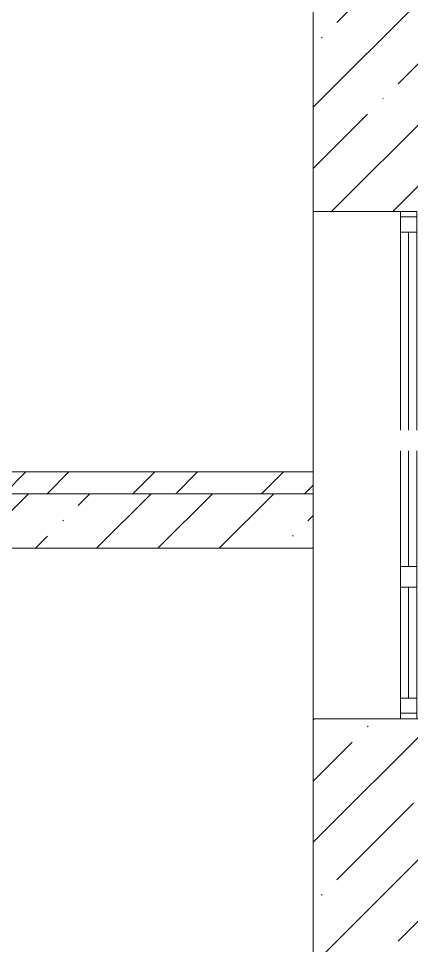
# Model space of a CAD drawing. Header units: millimetres. Extents: x -515342 to 330399, y -224905 to 507333.
# Drawn here: x 228571 to 230010, y 91360 to 94758 of the extents above; entities that cross this region are included whole.
import ezdxf

# ---------------------------------------------------------------- set-up
doc = ezdxf.new("R2010")
doc.units = ezdxf.units.MM
doc.layers.get('0').update_dxf_attribs({"lineweight": 0})
for name, color, linetype, lineweight in [('_ Окна', 7, 'Continuous', 0), ('Лестницы', 7, 'Continuous', 0), ('Окна', 7, 'Continuous', 0), ('Отметки', 7, 'Continuous', 0), ('Стены внутренние', 7, 'Continuous', 0), ('Стены несущие', 7, 'Continuous', 0)]:
    doc.layers.add(name, color=color, linetype=linetype, lineweight=lineweight)

# ---------------------------------------------------------------- blocks, each defined once
blk = doc.blocks.new('ОкноРехау_3фр__ - ЛК_1570х1820-9694719-О_АР_П_Разрез 3-3')
at = {"layer": '_ Окна'}
for p, q in [((125, 5944), (125, 6020)), ((125, 6020), (185, 6020)), ((185, 6020), (185, 5944)), ((185, 6000), (125, 6000)), ((185, 5944), (125, 5944)), ((155, 5944), (155, 5218)), ((155, 5142), (155, 4718)), ((125, 4718), (125, 4642)), ((185, 4718), (125, 4718)), ((185, 4642), (185, 4718)), ((125, 4642), (185, 4642)), ((155, 4642), (155, 4236)), ((125, 4160), (125, 4236)), ((125, 4236), (185, 4236)), ((185, 4236), (185, 4160)), ((185, 4180), (125, 4180)), ((185, 4160), (125, 4160))]:
    blk.add_line(p, q, dxfattribs=at)
at = {"layer": 'Окна', "color": 253, "true_color": 0xaaaaaa}
for p, q in [((125, 5944), (125, 6020)), ((125, 6020), (185, 6020)), ((185, 6020), (185, 5944)), ((125, 5944), (125, 5218)), ((185, 5218), (185, 5944)), ((125, 5142), (125, 4718)), ((185, 4718), (185, 5142)), ((125, 4642), (125, 4718)), ((185, 4718), (185, 4642)), ((125, 4642), (125, 4236)), ((185, 4236), (185, 4642)), ((125, 4160), (125, 4236)), ((185, 4236), (185, 4160)), ((185, 4160), (125, 4160))]:
    blk.add_line(p, q, dxfattribs=at)
blk = doc.blocks.new('СД_Люблино_Фасады_rvt-1-О_АР_П_Разрез 3-3')
at = {"layer": 'Стены внутренние'}
h = blk.add_hatch(dxfattribs=at)
h.set_pattern_fill('FP_1', color=256, style=0, pattern_type=2)
h.set_pattern_definition([(45, (-6276.18, 7579.1), (-224.5064, 224.5064), []), (45, (-6051.68, 7579.1), (-224.5064, 224.5064), [396.875, -79.375, 3.353, -76.022])])
h.paths.add_polyline_path([(-195, -3570), (305, -3570), (305, -1000), (-195, -1000), (-195, -3277.7)])
h.paths.add_polyline_path([(-195, 2600), (305, 2600), (305, 4160), (-195, 4160), (-195, 2651.6)])
h.paths.add_polyline_path([(305, 6020), (305, 7510), (-195, 7510), (-195, 6020), (297, 6020)])
h.paths.add_polyline_path([(-195, 9370), (305, 9370), (305, 10810), (-195, 10810), (-195, 9692.7)])
h.paths.add_polyline_path([(190.6, 12670), (305, 12670), (305, 13250), (-195, 13250), (-195, 12670), (185, 12670)])
for p, q in [((-195, 5065), (-195, 6020)), ((-195, 4160), (-195, 4785))]:
    blk.add_line(p, q, dxfattribs=at)
at = {"layer": 'Стены несущие'}
for p, q in [((-195, 7510), (-195, 6020)), ((-195, 6020), (125, 6020)), ((-195, 4160), (-195, 2600)), ((125, 4160), (-195, 4160))]:
    blk.add_line(p, q, dxfattribs=at)
at = {"layer": 'Окна', "lineweight": 9}
blk.add_blockref('ОкноРехау_3фр__ - ЛК_1570х1820-9694719-О_АР_П_Разрез 3-3', (0, 0), dxfattribs=at)

msp = doc.modelspace()

# ---------------------------------------------------------------- hatches: boundary and pattern name
at = {"layer": 'Лестницы'}
h = msp.add_hatch(dxfattribs=at)
h.set_pattern_fill('FP_9', color=256, style=0, pattern_type=2)
h.set_pattern_definition([(45, (223568.56, 95610.5), (-235.732, 235.732), []), (45, (223725.7, 95610.5), (-235.732, 235.732), [])])
h.paths.add_polyline_path([(229609.6479, 93016.3929), (229649.7438, 93016.3929), (229649.7438, 93096.3929), (228034.7438, 93096.3929), (228034.7438, 93016.3929), (229503.2216, 93016.3929)])
h = msp.add_hatch(dxfattribs=at)
h.set_pattern_fill('FP_1', color=256, style=0, pattern_type=2)
h.set_pattern_definition([(45, (223568.56, 95610.5), (-224.506, 224.506), []), (45, (223793.07, 95610.5), (-224.506, 224.506), [396.875, -79.375, 3.353, -76.022])])
h.paths.add_polyline_path([(229503.2216, 92816.3929), (229649.7438, 92816.3929), (229649.7438, 93016.3929), (228034.7438, 93016.3929), (228034.7438, 92816.3929), (229396.7954, 92816.3929)])

# ---------------------------------------------------------------- linework, layer by layer
for p, q in [((229649.7438, 93096.3929), (228034.7438, 93096.3929)), ((229649.7438, 93016.3929), (229649.7438, 93096.3929)), ((229649.7438, 93016.3929), (228034.7438, 93016.3929)), ((228034.7438, 93016.3929), (229649.7438, 93016.3929)), ((229649.7438, 92816.3929), (229649.7438, 93016.3929)), ((228034.7438, 92816.3929), (229649.7438, 92816.3929))]:
    msp.add_line(p, q, dxfattribs=at)
at = {"layer": 'Отметки'}
msp.add_line((229832.2289, 92191.3929), (230649.6609, 92191.3929), dxfattribs=at)

# ---------------------------------------------------------------- block references
msp.add_blockref('СД_Люблино_Фасады_rvt-1-О_АР_П_Разрез 3-3', (229844.7438, 88031.3929))

doc.saveas('drawing.dxf')
